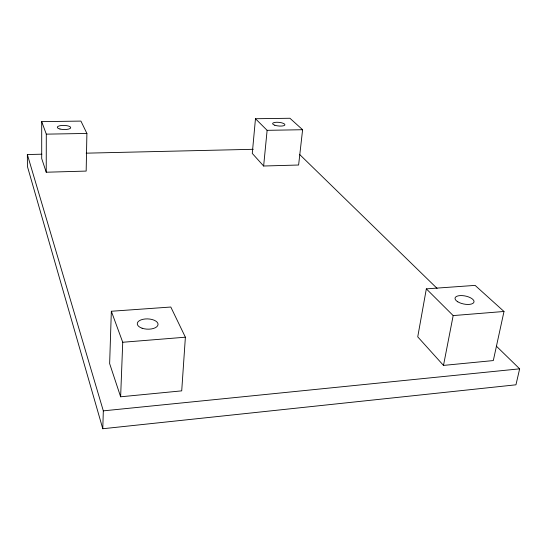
<?xml version="1.0" encoding="UTF-8"?>
<svg xmlns="http://www.w3.org/2000/svg" width="547" height="547" viewBox="0 0 547 547"><rect width="100%" height="100%" fill="white"/><g stroke="black" fill="none" stroke-linecap="round" stroke-linejoin="round"><path stroke-width="0.82" d="M46.235 172.223L46.297 134.145L41.702 121.625L80.929 121.092L86.898 133.441L86.166 171.081L46.235 172.223L41.709 158.575L41.702 121.625M496.409 346.189L519.65 368.835L515.951 384.808L102.781 428.739L103.321 410.859L27.35 154.534L41.846 154.199M111.342 311.257L109.639 363.611L120.634 396.794L181.713 390.859L185.385 337.205L170.801 307.031L111.342 311.257L122.733 342.265L120.634 396.794M255.47 118.733L252.276 153.42L263.633 166.014L298.614 165.016L302.607 129.721L289.917 118.261L255.47 118.733L267.121 130.33L302.607 129.721M263.633 166.014L267.121 130.33M426.339 288.864L417.737 336.849L443.494 365.41L493.312 360.569L503.999 311.475L475.097 285.39L426.339 288.864L453.176 315.585L503.999 311.475M443.494 365.41L453.176 315.585M103.321 410.859L519.65 368.835M122.733 342.265L185.385 337.205M86.18 153.167L253.282 149.297M46.297 134.145L86.898 133.441M299.469 154.322L437.08 288.392M102.781 428.739L27.432 166.514L27.35 154.534M142.083 328.214A10.4 5.142 2.2 0 0 158.042 324.562A10.4 5.142 2.2 0 0 142.835 319.339A10.4 5.142 2.2 0 0 142.083 328.214M457.764 301.794A9.668 4.075 11.6 0 0 473.695 302.655A9.668 4.075 11.6 0 0 462.112 295.599A9.668 4.075 11.6 0 0 457.764 301.794M59.972 129.024A6.708 2.065 1.6 0 0 70.672 127.902A6.708 2.065 1.6 0 0 61.408 125.502A6.708 2.065 1.6 0 0 59.972 129.024M274.772 125.222A6.195 1.832 5.6 0 0 284.843 125.044A6.195 1.832 5.6 0 0 276.714 122.255A6.195 1.832 5.6 0 0 274.772 125.222"/></g></svg>
